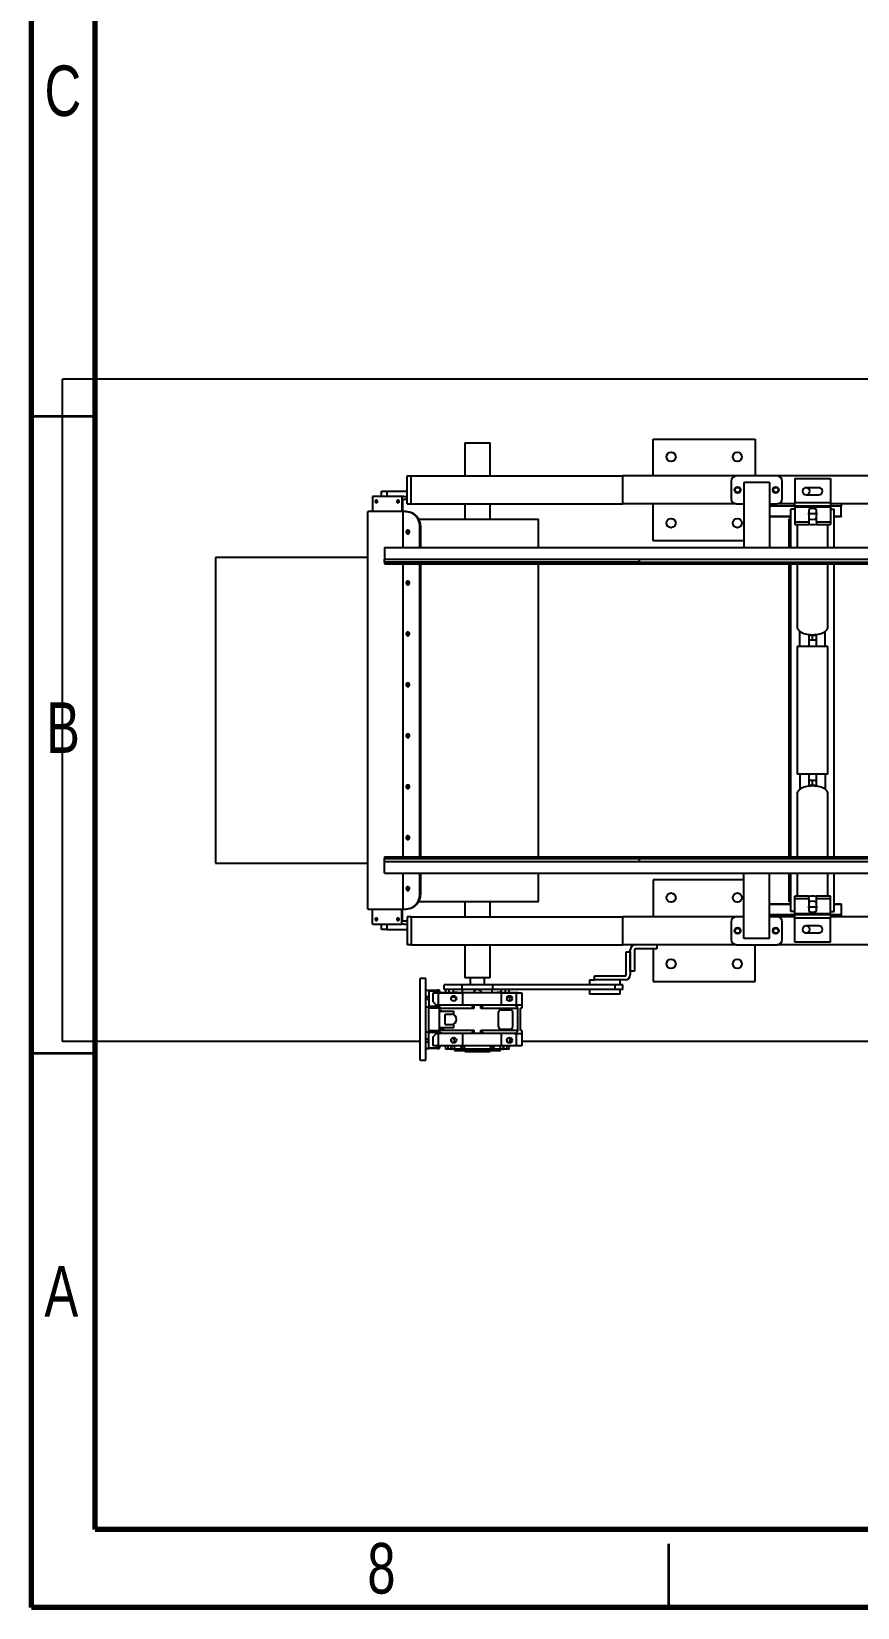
# Model space of a CAD drawing. Header units: millimetres. Extents: x 41 to 1868, y -696 to 319.
# Drawn here: x 506.2 to 571, y 28.6 to 152.3 of the extents above; entities that cross this region are included whole.
import ezdxf

# ---------------------------------------------------------------- set-up
doc = ezdxf.new("R2010")
doc.units = ezdxf.units.MM
doc.styles.add('SLDTEXTSTYLE0', font='TXT', dxfattribs={"width": 0.75})

msp = doc.modelspace()

# ---------------------------------------------------------------- linework, layer by layer
at = {"color": 7, "linetype": 'Continuous', "lineweight": 70}
for p, q in [((506.1835, 28.6157), (506.1835, 315.6157)), ((511.1835, 34.7492), (511.1835, 311.7492)), ((900.586, 34.7492), (511.1835, 34.7492)), ((906.1835, 28.6157), (506.1835, 28.6157))]:
    msp.add_line(p, q, dxfattribs=at)
at = {"color": 7, "linetype": 'Continuous', "lineweight": 25}
for p, q in [((508.6252, 73.049), (508.6252, 125.049)), ((756.6252, 125.049), (508.6252, 125.049)), ((540.1772, 120.049), (540.1772, 117.449)), ((540.1772, 120.049), (540.1905, 120.049)), ((540.1905, 120.049), (542.1772, 120.049)), ((542.1772, 117.449), (542.1772, 120.049)), ((554.9772, 117.449), (554.9772, 120.349)), ((554.9772, 120.349), (562.9772, 120.349)), ((562.9772, 120.349), (562.9772, 117.449)), ((535.6572, 115.249), (535.6572, 117.449)), ((535.6572, 117.449), (535.9772, 117.449)), ((535.9772, 115.249), (535.9772, 117.449)), ((535.9772, 117.449), (552.5772, 117.449)), ((552.5772, 115.249), (552.5772, 117.449)), ((561.4972, 117.449), (552.5772, 117.449)), ((561.0972, 117.049), (561.0972, 115.649)), ((564.6972, 117.449), (561.4972, 117.449)), ((564.0972, 116.949), (562.0972, 116.949)), ((562.0972, 116.949), (562.0972, 111.829)), ((564.0972, 116.949), (564.0972, 111.829)), ((593.0972, 117.449), (564.6972, 117.449)), ((565.0972, 115.649), (565.0972, 117.049)), ((566.0772, 117.249), (566.0772, 115.329)), ((566.0772, 117.249), (568.8772, 117.249)), ((567.9772, 116.529), (566.9772, 116.529)), ((568.8772, 117.249), (568.8772, 115.329)), ((532.9505, 115.849), (532.9505, 114.649)), ((535.2382, 115.849), (532.9505, 115.849)), ((533.6572, 115.849), (533.6572, 116.249)), ((533.6572, 116.249), (534.0572, 116.249)), ((534.0572, 116.249), (534.0572, 115.849)), ((534.0572, 116.249), (535.6572, 116.249)), ((535.2382, 115.849), (535.2382, 114.649)), ((535.3989, 115.849), (535.2382, 115.849)), ((535.6572, 115.609), (535.3108, 115.609)), ((535.3108, 115.609), (535.3108, 114.649)), ((535.3989, 115.849), (535.6572, 115.849)), ((535.6572, 115.249), (535.9772, 115.249)), ((535.9772, 115.249), (552.5772, 115.249)), ((540.1772, 115.249), (540.1772, 114.049)), ((542.1772, 114.049), (542.1772, 115.249)), ((561.4972, 115.249), (552.5772, 115.249)), ((554.9772, 112.349), (554.9772, 115.249)), ((561.4972, 115.249), (562.0972, 115.249)), ((564.0972, 115.249), (564.6972, 115.249)), ((566.0772, 115.249), (564.6972, 115.249)), ((568.8772, 115.329), (566.0772, 115.329)), ((566.0772, 115.089), (566.0772, 115.329)), ((568.8772, 115.089), (566.0772, 115.089)), ((566.0772, 115.0247), (566.0772, 115.089)), ((566.9772, 115.969), (567.9772, 115.969)), ((568.8772, 115.329), (568.8772, 115.089)), ((593.0972, 115.249), (568.8772, 115.249)), ((568.8772, 115.089), (568.8772, 115.0247)), ((569.7172, 115.249), (569.7172, 115.0702)), ((569.7172, 114.2913), (569.7172, 115.0702)), ((532.5729, 83.449), (532.5729, 114.649)), ((535.3321, 114.649), (532.5729, 114.649)), ((535.3321, 114.649), (535.3321, 111.829)), ((535.5228, 114.649), (535.3321, 114.649)), ((535.5228, 114.649), (535.5832, 114.649)), ((536.5738, 114.049), (545.9592, 114.049)), ((545.9592, 111.829), (545.9592, 114.049)), ((565.7801, 114.249), (564.0972, 114.249)), ((565.6172, 114.049), (565.6172, 111.829)), ((565.7801, 114.049), (565.6172, 114.049)), ((565.7801, 111.829), (565.7801, 114.849)), ((566.0772, 114.849), (565.7801, 114.849)), ((566.0772, 115.0247), (568.8772, 115.0247)), ((566.0772, 115.0247), (566.0772, 113.8569)), ((566.0772, 113.8569), (567.1772, 113.8569)), ((566.0772, 113.8569), (566.0772, 113.649)), ((567.1772, 114.8267), (567.1772, 114.5621)), ((567.1772, 114.4165), (567.1772, 114.5621)), ((567.1772, 114.4165), (567.1772, 113.8569)), ((567.1772, 113.8569), (567.1772, 113.649)), ((567.7772, 114.5621), (567.7772, 114.8267)), ((567.7772, 114.5621), (567.7772, 114.4165)), ((567.7772, 113.8569), (567.7772, 114.4165)), ((567.7772, 113.8569), (568.8772, 113.8569)), ((567.7772, 113.8569), (567.7772, 113.649)), ((568.8772, 115.0247), (568.8772, 113.8569)), ((568.8772, 114.849), (569.1742, 114.849)), ((568.8772, 113.8569), (568.8772, 113.649)), ((569.1742, 111.829), (569.1742, 114.849)), ((569.7172, 114.249), (569.1742, 114.249)), ((569.7172, 114.2913), (569.7172, 114.249)), ((535.7739, 112.929), (535.7827, 112.9294)), ((536.6666, 111.829), (536.6666, 113.449)), ((536.6666, 113.449), (536.7271, 113.449)), ((536.7271, 111.829), (536.7271, 113.449)), ((566.0772, 113.649), (567.1772, 113.649)), ((566.2772, 113.649), (566.2772, 111.829)), ((567.7772, 113.649), (568.8772, 113.649)), ((568.6772, 111.829), (568.6772, 113.649)), ((533.8972, 111.829), (533.8972, 110.909)), ((533.8972, 111.829), (754.2972, 111.829)), ((562.0972, 112.349), (554.9772, 112.349)), ((520.6252, 111.049), (520.6252, 87.049)), ((532.5729, 111.049), (520.6252, 111.049)), ((533.8972, 110.909), (754.2972, 110.909)), ((533.8972, 110.669), (533.8972, 110.909)), ((533.8972, 110.669), (533.8972, 110.549)), ((533.8972, 110.669), (754.2972, 110.669)), ((553.8972, 110.669), (533.8972, 110.669)), ((533.8972, 110.549), (754.2972, 110.549)), ((535.3321, 110.549), (535.3321, 87.549)), ((536.6666, 87.549), (536.6666, 110.549)), ((536.7271, 87.549), (536.7271, 110.549)), ((545.9592, 87.549), (545.9592, 110.549)), ((553.8972, 110.669), (553.8972, 110.909)), ((553.8972, 110.669), (734.2972, 110.669)), ((565.6172, 110.549), (565.6172, 87.549)), ((565.7801, 87.549), (565.7801, 110.549)), ((566.2772, 110.549), (566.2772, 105.5838)), ((568.6772, 105.5838), (568.6772, 110.549)), ((569.1742, 87.549), (569.1742, 110.549)), ((535.7739, 108.929), (535.7827, 108.9294)), ((566.4772, 105.2433), (566.4772, 105.2521)), ((566.4772, 104.049), (566.4772, 105.2433)), ((568.4772, 105.2433), (568.4772, 105.2521)), ((568.4772, 104.049), (568.4772, 105.2433)), ((535.7739, 104.929), (535.7827, 104.9294)), ((566.2772, 104.049), (566.2772, 94.049)), ((568.6772, 104.049), (566.2772, 104.049)), ((567.1772, 105.0012), (567.1772, 104.049)), ((567.7772, 104.569), (567.1772, 104.569)), ((567.4772, 104.569), (567.4772, 104.9334)), ((567.7772, 104.049), (567.7772, 105.0012)), ((568.6772, 94.049), (568.6772, 104.049)), ((535.7739, 100.929), (535.7827, 100.9294)), ((535.7739, 96.929), (535.7827, 96.9294)), ((568.6772, 94.049), (566.2772, 94.049)), ((566.4772, 94.049), (566.4772, 92.8548)), ((567.1772, 94.049), (567.1772, 93.0969)), ((567.7772, 93.0969), (567.7772, 94.049)), ((568.4772, 94.049), (568.4772, 92.8548)), ((535.7739, 92.929), (535.7827, 92.9294)), ((566.4772, 92.8548), (566.4772, 92.846)), ((567.7772, 93.529), (567.1772, 93.529)), ((567.4772, 93.1646), (567.4772, 93.529)), ((568.4772, 92.8548), (568.4772, 92.846)), ((566.2772, 92.5143), (566.2772, 87.549)), ((568.6772, 87.549), (568.6772, 92.5143)), ((535.7739, 88.929), (535.7827, 88.9294)), ((520.6252, 87.049), (532.5729, 87.049)), ((533.8972, 87.549), (533.8972, 87.429)), ((533.8972, 87.549), (754.2972, 87.549)), ((533.8972, 87.429), (754.2972, 87.429)), ((533.8972, 87.189), (533.8972, 87.429)), ((553.8972, 87.429), (533.8972, 87.429)), ((533.8972, 86.269), (533.8972, 87.189)), ((533.8972, 87.189), (754.2972, 87.189)), ((553.8972, 87.189), (553.8972, 87.429)), ((553.8972, 87.429), (734.2972, 87.429)), ((533.8972, 86.269), (754.2972, 86.269)), ((535.3321, 86.269), (535.3321, 83.449)), ((536.6666, 84.649), (536.6666, 86.269)), ((536.7271, 84.649), (536.7271, 86.269)), ((545.9592, 84.049), (545.9592, 86.269)), ((554.9772, 85.749), (554.9772, 82.849)), ((562.0972, 85.749), (554.9772, 85.749)), ((562.0972, 81.149), (562.0972, 86.269)), ((564.0972, 81.149), (564.0972, 86.269)), ((565.6172, 86.269), (565.6172, 84.049)), ((565.7801, 83.249), (565.7801, 86.269)), ((566.2772, 86.269), (566.2772, 84.449)), ((568.6772, 84.449), (568.6772, 86.269)), ((569.1742, 83.249), (569.1742, 86.269)), ((535.7739, 84.929), (535.7827, 84.9294)), ((536.6666, 84.649), (536.7271, 84.649)), ((567.1772, 84.449), (566.0772, 84.449)), ((566.0772, 84.2412), (566.0772, 84.449)), ((567.1772, 84.2412), (566.0772, 84.2412)), ((566.0772, 83.0733), (566.0772, 84.2412)), ((567.1772, 84.2412), (567.1772, 84.449)), ((567.1772, 84.2412), (567.1772, 83.6816)), ((568.8772, 84.449), (567.7772, 84.449)), ((567.7772, 84.2412), (567.7772, 84.449)), ((567.7772, 83.6816), (567.7772, 84.2412)), ((568.8772, 84.2412), (567.7772, 84.2412)), ((568.8772, 84.2412), (568.8772, 84.449)), ((568.8772, 83.0733), (568.8772, 84.2412)), ((532.5729, 83.449), (535.3321, 83.449)), ((532.9505, 82.249), (532.9505, 83.449)), ((535.2382, 82.249), (535.2382, 83.449)), ((535.3108, 82.489), (535.3108, 83.449)), ((535.3321, 83.449), (535.5228, 83.449)), ((535.5228, 83.449), (535.5832, 83.449)), ((536.5738, 84.049), (545.9592, 84.049)), ((540.1772, 84.049), (540.1772, 82.849)), ((542.1772, 82.849), (542.1772, 84.049)), ((564.0972, 83.849), (565.7801, 83.849)), ((565.7801, 84.049), (565.6172, 84.049)), ((566.0772, 83.249), (565.7801, 83.249)), ((568.8772, 83.0733), (566.0772, 83.0733)), ((566.0772, 83.009), (566.0772, 83.0733)), ((566.0772, 83.009), (568.8772, 83.009)), ((566.0772, 82.769), (566.0772, 83.009)), ((567.1772, 83.536), (567.1772, 83.6816)), ((567.1772, 83.536), (567.1772, 83.2714)), ((567.7772, 83.6816), (567.7772, 83.536)), ((567.7772, 83.2714), (567.7772, 83.536)), ((568.8772, 83.249), (569.1742, 83.249)), ((568.8772, 83.0733), (568.8772, 83.009)), ((568.8772, 83.009), (568.8772, 82.769)), ((569.1742, 83.849), (569.7172, 83.849)), ((569.7172, 83.849), (569.7172, 83.8068)), ((569.7172, 83.8068), (569.7172, 83.0279)), ((569.7172, 83.0279), (569.7172, 82.849)), ((532.9505, 82.249), (535.2382, 82.249)), ((533.6572, 81.849), (533.6572, 82.249)), ((534.0572, 81.849), (533.6572, 81.849)), ((534.0572, 82.249), (534.0572, 81.849)), ((534.0572, 81.849), (535.6572, 81.849)), ((535.3989, 82.249), (535.2382, 82.249)), ((535.6572, 82.489), (535.3108, 82.489)), ((535.3989, 82.249), (535.6572, 82.249)), ((535.9772, 82.849), (535.6572, 82.849)), ((535.6572, 82.849), (535.6572, 80.649)), ((535.9772, 82.849), (535.9772, 80.649)), ((535.9772, 82.849), (552.5772, 82.849)), ((552.5772, 80.649), (552.5772, 82.849)), ((561.4972, 82.849), (552.5772, 82.849)), ((561.0972, 82.449), (561.0972, 81.049)), ((562.0972, 82.849), (561.4972, 82.849)), ((564.6972, 82.849), (564.0972, 82.849)), ((566.0772, 82.849), (564.6972, 82.849)), ((565.0972, 81.049), (565.0972, 82.449)), ((566.0772, 82.769), (568.8772, 82.769)), ((566.0772, 80.849), (566.0772, 82.769)), ((567.9772, 82.129), (566.9772, 82.129)), ((593.0972, 82.849), (568.8772, 82.849)), ((568.8772, 80.849), (568.8772, 82.769)), ((535.9772, 80.649), (535.6572, 80.649)), ((535.9772, 80.649), (552.5772, 80.649)), ((540.1772, 80.649), (540.1772, 78.049)), ((542.1772, 78.049), (542.1772, 80.649)), ((561.4972, 80.649), (552.5772, 80.649)), ((555.2572, 80.649), (555.2572, 80.329)), ((561.4972, 80.649), (564.6972, 80.649)), ((564.0972, 81.149), (562.0972, 81.149)), ((562.9772, 77.749), (562.9772, 80.649)), ((593.0972, 80.649), (564.6972, 80.649)), ((568.8772, 80.849), (566.0772, 80.849)), ((566.9772, 81.569), (567.9772, 81.569)), ((552.8572, 78.289), (552.8572, 80.089)), ((552.8572, 80.089), (553.1772, 80.089)), ((553.1772, 78.569), (553.1772, 80.249)), ((553.1772, 80.089), (553.1772, 78.289)), ((553.4972, 80.249), (553.4972, 78.569)), ((555.2572, 80.329), (553.5772, 80.329)), ((554.9772, 80.329), (554.9772, 77.749)), ((537.1372, 77.989), (536.6972, 77.989)), ((536.6972, 71.589), (536.6972, 77.989)), ((537.1372, 71.589), (537.1372, 77.989)), ((542.1772, 78.049), (540.1772, 78.049)), ((540.6172, 78.049), (540.6172, 77.489)), ((541.7372, 77.489), (541.7372, 78.049)), ((550.3772, 78.209), (552.7772, 78.209)), ((550.3772, 77.889), (550.3772, 78.209)), ((553.4972, 78.569), (553.1772, 78.569)), ((537.1372, 77.089), (537.3572, 77.089)), ((537.3572, 77.0251), (537.3572, 77.089)), ((537.3572, 77.089), (538.0572, 77.089)), ((537.3572, 77.0127), (537.3572, 77.0251)), ((538.0572, 77.0127), (537.3572, 77.0127)), ((537.3572, 77.0127), (537.3572, 75.8327)), ((537.6972, 76.1712), (537.6972, 76.869)), ((537.6972, 76.869), (538.0972, 76.869)), ((538.1572, 77.089), (538.0572, 77.089)), ((538.0572, 77.0127), (538.0572, 76.869)), ((538.0972, 76.869), (538.0972, 75.909)), ((538.0972, 76.869), (540.0172, 76.869)), ((538.1972, 77.049), (538.1972, 76.869)), ((538.1972, 76.889), (538.2171, 76.889)), ((538.2171, 76.889), (539.2236, 76.889)), ((538.5772, 77.129), (538.5772, 77.489)), ((539.9772, 77.489), (538.5772, 77.489)), ((539.9772, 77.129), (538.5772, 77.129)), ((538.6772, 77.129), (538.673, 76.889)), ((539.2236, 76.889), (539.2234, 76.869)), ((539.6172, 76.889), (539.2236, 76.889)), ((539.6168, 76.869), (539.6172, 76.889)), ((539.6172, 76.889), (539.8571, 76.889)), ((539.8571, 76.889), (540.4273, 76.889)), ((539.9772, 77.129), (539.9772, 77.489)), ((542.3772, 77.489), (539.9772, 77.489)), ((542.3772, 77.129), (539.9772, 77.129)), ((540.013, 76.889), (540.0172, 77.129)), ((540.0172, 76.869), (540.0172, 75.909)), ((543.0572, 76.869), (540.0172, 76.869)), ((540.4511, 76.869), (540.4273, 76.889)), ((540.4273, 76.889), (540.8673, 76.889)), ((541.2483, 77.121), (541.1061, 77.121)), ((541.487, 76.889), (541.927, 76.889)), ((541.9032, 76.869), (541.927, 76.889)), ((541.927, 76.889), (542.4972, 76.889)), ((542.3414, 76.889), (542.3372, 77.129)), ((542.3772, 77.129), (542.3772, 77.489)), ((551.9772, 77.489), (542.3772, 77.489)), ((551.9772, 77.129), (542.3772, 77.129)), ((542.4972, 76.889), (542.7372, 76.889)), ((542.7372, 76.889), (542.7375, 76.869)), ((543.1307, 76.889), (542.7372, 76.889)), ((543.0572, 75.909), (543.0572, 76.869)), ((543.0572, 76.869), (544.2572, 76.869)), ((543.1307, 76.889), (543.1309, 76.869)), ((543.1307, 76.889), (544.1372, 76.889)), ((543.6814, 76.889), (543.6772, 77.129)), ((544.1372, 76.889), (544.3772, 76.889)), ((544.2572, 75.909), (544.2572, 76.869)), ((544.2572, 76.869), (544.6572, 76.869)), ((544.3772, 76.889), (544.3775, 76.869)), ((544.6572, 76.869), (544.6572, 75.909)), ((549.9772, 77.889), (549.9772, 77.489)), ((549.9772, 77.889), (550.3772, 77.889)), ((549.9772, 77.129), (549.9772, 76.769)), ((552.3772, 76.769), (549.9772, 76.769)), ((552.7772, 77.889), (550.3772, 77.889)), ((551.9772, 77.129), (551.9772, 77.489)), ((552.5772, 77.489), (551.9772, 77.489)), ((552.5772, 77.129), (551.9772, 77.129)), ((552.3772, 77.489), (552.3772, 77.889)), ((552.3772, 76.769), (552.3772, 77.129)), ((552.5772, 77.129), (552.5772, 77.489)), ((554.9772, 77.749), (562.9772, 77.749)), ((537.1372, 76.5934), (537.3572, 76.5934)), ((537.1372, 76.5574), (537.3572, 76.5574)), ((537.3572, 76.3378), (537.1372, 76.3378)), ((537.1372, 75.763), (537.3572, 75.763)), ((537.3572, 75.8327), (538.1972, 75.8327)), ((537.3572, 75.8228), (537.3572, 75.8327)), ((537.3572, 75.763), (537.3572, 75.8228)), ((537.3572, 73.815), (537.3572, 75.763)), ((538.1972, 75.669), (537.3572, 75.669)), ((537.3572, 73.909), (537.3572, 75.669)), ((537.6972, 76.1712), (537.9415, 75.909)), ((538.0972, 75.909), (537.9415, 75.909)), ((540.0172, 75.909), (538.0972, 75.909)), ((538.1972, 75.909), (538.1972, 75.8327)), ((538.1972, 75.8327), (538.1972, 75.669)), ((538.1972, 73.909), (538.1972, 75.669)), ((540.8972, 75.629), (538.1972, 75.629)), ((539.1606, 76.569), (539.4752, 76.569)), ((543.0572, 75.909), (540.0172, 75.909)), ((540.7772, 75.8588), (540.7772, 75.8906)), ((544.3372, 75.629), (541.4572, 75.629)), ((541.5772, 75.8906), (541.5772, 75.8588)), ((543.0172, 75.549), (543.7772, 75.549)), ((544.2572, 75.909), (543.0572, 75.909)), ((543.5406, 76.569), (543.7462, 76.569)), ((543.7462, 76.569), (543.8537, 76.569)), ((543.8097, 76.6023), (543.81, 76.569)), ((544.6572, 75.909), (544.2572, 75.909)), ((544.3372, 73.949), (544.3372, 75.629)), ((544.5572, 73.909), (544.5572, 75.669)), ((544.6572, 75.669), (544.5572, 75.669)), ((544.6572, 75.909), (544.6572, 75.669)), ((538.1972, 75.429), (539.3314, 75.429)), ((538.2372, 75.4572), (538.2372, 75.429)), ((538.3372, 75.4572), (538.2372, 75.4572)), ((538.3372, 75.429), (538.3372, 75.4572)), ((538.6509, 74.389), (538.6509, 75.189)), ((538.6509, 75.189), (539.1372, 75.189)), ((538.6509, 74.389), (539.1372, 74.389)), ((539.3314, 75.1387), (539.3314, 75.429)), ((539.3314, 74.149), (539.3314, 74.4394)), ((542.8372, 74.209), (542.8372, 75.369)), ((543.9572, 74.209), (543.9572, 75.369)), ((536.6972, 73.049), (508.6252, 73.049)), ((537.1372, 73.815), (537.3572, 73.815)), ((537.1372, 73.2475), (537.3572, 73.2475)), ((537.1372, 73.0417), (537.3572, 73.0417)), ((537.3572, 73.909), (538.1972, 73.909)), ((537.3572, 73.7553), (537.3572, 73.815)), ((537.3572, 73.7454), (537.3572, 73.7553)), ((538.1972, 73.7454), (537.3572, 73.7454)), ((537.3572, 72.5654), (537.3572, 73.7454)), ((537.6972, 73.4069), (537.9415, 73.669)), ((537.6972, 72.709), (537.6972, 73.4069)), ((537.9415, 73.669), (538.0972, 73.669)), ((538.0972, 73.669), (538.0972, 72.709)), ((540.0172, 73.669), (538.0972, 73.669)), ((538.1972, 74.149), (539.3314, 74.149)), ((538.4772, 73.989), (538.1972, 73.989)), ((538.1972, 73.949), (540.8972, 73.949)), ((538.1972, 73.909), (538.1972, 73.7454)), ((538.1972, 73.669), (538.1972, 73.7454)), ((538.1972, 73.729), (538.3772, 73.729)), ((538.3772, 73.6875), (538.1972, 73.6875)), ((538.3772, 73.729), (538.3772, 73.6875)), ((538.4772, 74.149), (538.4772, 73.989)), ((540.0172, 73.669), (540.0172, 72.709)), ((543.0572, 73.669), (540.0172, 73.669)), ((540.7772, 73.6875), (540.7772, 73.7193)), ((541.4572, 73.949), (544.3372, 73.949)), ((541.5772, 73.7193), (541.5772, 73.6875)), ((543.0172, 74.029), (543.7772, 74.029)), ((543.0572, 72.709), (543.0572, 73.669)), ((544.2572, 73.669), (543.0572, 73.669)), ((543.7201, 72.9403), (543.756, 73.3506)), ((543.8818, 73.049), (543.7297, 73.049)), ((544.2572, 72.709), (544.2572, 73.669)), ((544.2572, 73.669), (544.6572, 73.669)), ((544.6572, 73.909), (544.5572, 73.909)), ((544.6572, 73.909), (544.6572, 73.669)), ((544.6572, 73.669), (544.6572, 72.709)), ((756.6252, 73.049), (544.6572, 73.049)), ((537.3572, 72.9914), (537.1372, 72.9914)), ((537.1372, 72.489), (537.3572, 72.489)), ((537.3572, 72.5654), (538.0572, 72.5654)), ((537.3572, 72.553), (537.3572, 72.5654)), ((537.3572, 72.489), (537.3572, 72.553)), ((538.0572, 72.489), (537.3572, 72.489)), ((538.0972, 72.709), (537.6972, 72.709)), ((538.0572, 72.5654), (538.0572, 72.709)), ((538.0572, 72.489), (538.1572, 72.489)), ((540.0172, 72.709), (538.0972, 72.709)), ((538.1972, 72.709), (538.1972, 72.529)), ((538.6544, 72.709), (538.6772, 72.449)), ((538.8939, 72.449), (538.6772, 72.449)), ((539.1123, 72.449), (539.1792, 72.449)), ((539.9152, 72.449), (539.3751, 72.449)), ((539.3772, 72.433), (539.3772, 72.349)), ((539.3772, 72.349), (539.3972, 72.329)), ((539.3772, 72.349), (541.1772, 72.349)), ((541.1772, 72.329), (539.3972, 72.329)), ((540.0172, 72.449), (539.9944, 72.709)), ((543.0572, 72.709), (540.0172, 72.709)), ((542.1955, 72.449), (540.1589, 72.449)), ((540.1879, 72.329), (540.2093, 72.249)), ((542.145, 72.249), (540.2093, 72.249)), ((541.1772, 72.349), (542.9772, 72.349)), ((542.9572, 72.329), (541.1772, 72.329)), ((542.145, 72.249), (542.1664, 72.329)), ((542.3599, 72.709), (542.3372, 72.449)), ((542.9792, 72.449), (542.4391, 72.449)), ((542.9572, 72.329), (542.9772, 72.349)), ((542.9772, 72.349), (542.9772, 72.433)), ((544.2572, 72.709), (543.0572, 72.709)), ((543.1751, 72.449), (543.242, 72.449)), ((543.6772, 72.449), (543.4604, 72.449)), ((543.6772, 72.449), (543.6999, 72.709)), ((544.6572, 72.709), (544.2572, 72.709)), ((536.6972, 71.589), (537.1372, 71.589))]:
    msp.add_line(p, q, dxfattribs=at)
at = {"color": 7, "linetype": 'Continuous', "lineweight": 35}
for p, q in [((511.1835, 122.1157), (506.1835, 122.1157)), ((511.1835, 72.1157), (506.1835, 72.1157)), ((556.1835, 33.6157), (556.1835, 28.6157))]:
    msp.add_line(p, q, dxfattribs=at)
at = {"color": 8, "linetype": 'Continuous', "lineweight": 25}
for p, q in [((566.0772, 115.0702), (564.0972, 115.0702)), ((569.7172, 115.0702), (568.8772, 115.0702)), ((564.0972, 114.2913), (565.7801, 114.2913)), ((569.1742, 114.2913), (569.7172, 114.2913)), ((566.4772, 105.2433), (566.4891, 105.2433)), ((568.4652, 105.2433), (568.4772, 105.2433)), ((566.4891, 92.8548), (566.4772, 92.8548)), ((568.4772, 92.8548), (568.4652, 92.8548)), ((565.7801, 83.8068), (564.0972, 83.8068)), ((564.0972, 83.0279), (566.0772, 83.0279)), ((568.8772, 83.0279), (569.7172, 83.0279)), ((569.7172, 83.8068), (569.1742, 83.8068)), ((538.1572, 76.869), (538.1572, 77.089)), ((538.2171, 76.889), (538.2168, 76.869)), ((539.8571, 76.889), (539.8568, 76.869)), ((542.4975, 76.869), (542.4972, 76.889)), ((544.1375, 76.869), (544.1372, 76.889)), ((539.4752, 76.2907), (539.4752, 76.5674)), ((540.8972, 75.909), (540.8972, 75.629)), ((541.4572, 75.629), (541.4572, 75.909)), ((543.7201, 76.2203), (543.7201, 76.569)), ((539.1533, 73.0234), (539.1427, 73.2591)), ((539.3318, 73.3583), (539.3514, 72.9438)), ((540.8972, 73.949), (540.8972, 73.669)), ((541.4572, 73.669), (541.4572, 73.949)), ((543.5016, 73.2162), (543.4957, 73.1062)), ((538.1572, 72.489), (538.1572, 72.709)), ((538.8939, 72.449), (538.8799, 72.709)), ((539.0976, 72.709), (539.1123, 72.449)), ((539.1792, 72.449), (539.1675, 72.709)), ((539.3626, 72.709), (539.3751, 72.449)), ((541.1772, 72.433), (539.3772, 72.433)), ((539.9152, 72.449), (539.8934, 72.709)), ((540.1347, 72.709), (540.1589, 72.449)), ((542.9772, 72.433), (541.1772, 72.433)), ((542.1955, 72.449), (542.2196, 72.709)), ((542.4609, 72.709), (542.4391, 72.449)), ((542.9792, 72.449), (542.9917, 72.709)), ((543.1869, 72.709), (543.1751, 72.449)), ((543.242, 72.449), (543.2567, 72.709)), ((543.4744, 72.709), (543.4604, 72.449))]:
    msp.add_line(p, q, dxfattribs=at)
at = {"color": 7, "linetype": 'Continuous', "lineweight": 25, "flags": 128}
for points in [[(533.2365, 115.349), (533.273, 115.3567), (533.3039, 115.3783), (533.3246, 115.4108), (533.3318, 115.449), (533.3246, 115.4873), (533.3039, 115.5198), (533.273, 115.5414), (533.2365, 115.549), (533.2, 115.5414), (533.1691, 115.5198), (533.1484, 115.4873), (533.1412, 115.449), (533.1484, 115.4108), (533.1691, 115.3783), (533.2, 115.3567), (533.2365, 115.349)], [(534.9523, 115.349), (534.9887, 115.3567), (535.0197, 115.3783), (535.0403, 115.4108), (535.0476, 115.449), (535.0403, 115.4873), (535.0197, 115.5198), (534.9887, 115.5414), (534.9523, 115.549), (534.9158, 115.5414), (534.8849, 115.5198), (534.8642, 115.4873), (534.8569, 115.449), (534.8642, 115.4108), (534.8849, 115.3783), (534.9158, 115.3567), (534.9523, 115.349)], [(536.6666, 113.449), (536.6594, 113.5834), (536.6379, 113.7161), (536.6024, 113.8454), (536.5533, 113.9697), (536.4913, 114.0875), (536.4171, 114.1972), (536.3316, 114.2976), (536.2359, 114.3872), (536.1313, 114.4651), (536.0191, 114.5302), (535.9006, 114.5817), (535.7773, 114.619), (535.6508, 114.6415), (535.5228, 114.649)], [(536.7271, 113.449), (536.7199, 113.5834), (536.6984, 113.7161), (536.6629, 113.8454), (536.6138, 113.9697), (536.5518, 114.0875), (536.4775, 114.1972), (536.3921, 114.2976), (536.2964, 114.3872), (536.1918, 114.4651), (536.0795, 114.5302), (535.961, 114.5817), (535.8378, 114.619), (535.7113, 114.6415), (535.5832, 114.649)], [(535.7134, 112.909), (535.7567, 112.9166), (535.7954, 112.9386), (535.8251, 112.9725), (535.8428, 113.0147), (535.8464, 113.0606), (535.8356, 113.1053), (535.8116, 113.1439), (535.7769, 113.1722), (535.7354, 113.1871), (535.6914, 113.1871), (535.6499, 113.1722), (535.6152, 113.1439), (535.5912, 113.1053), (535.5804, 113.0606), (535.584, 113.0147), (535.6017, 112.9725), (535.6314, 112.9386), (535.6701, 112.9166), (535.7134, 112.909)], [(535.7134, 108.909), (535.7567, 108.9166), (535.7954, 108.9386), (535.8251, 108.9725), (535.8428, 109.0147), (535.8464, 109.0606), (535.8356, 109.1053), (535.8116, 109.1439), (535.7769, 109.1722), (535.7354, 109.1871), (535.6914, 109.1871), (535.6499, 109.1722), (535.6152, 109.1439), (535.5912, 109.1053), (535.5804, 109.0606), (535.584, 109.0147), (535.6017, 108.9725), (535.6314, 108.9386), (535.6701, 108.9166), (535.7134, 108.909)], [(535.7134, 104.909), (535.7567, 104.9166), (535.7954, 104.9386), (535.8251, 104.9725), (535.8428, 105.0147), (535.8464, 105.0606), (535.8356, 105.1053), (535.8116, 105.1439), (535.7769, 105.1722), (535.7354, 105.1871), (535.6914, 105.1871), (535.6499, 105.1722), (535.6152, 105.1439), (535.5912, 105.1053), (535.5804, 105.0606), (535.584, 105.0147), (535.6017, 104.9725), (535.6314, 104.9386), (535.6701, 104.9166), (535.7134, 104.909)], [(566.2772, 105.5838), (566.2842, 105.5189), (566.3052, 105.4548), (566.34, 105.3922), (566.3881, 105.3318), (566.4489, 105.2744), (566.5219, 105.2207), (566.606, 105.1712), (566.7003, 105.1265), (566.8037, 105.0872), (566.9151, 105.0537), (567.033, 105.0264), (567.1561, 105.0057), (567.283, 104.9917), (567.4122, 104.9847), (567.5421, 104.9847), (567.6713, 104.9917), (567.7982, 105.0057), (567.9213, 105.0264), (568.0393, 105.0537), (568.1506, 105.0872), (568.254, 105.1265), (568.3484, 105.1712), (568.4325, 105.2207), (568.5054, 105.2744), (568.5663, 105.3318), (568.6143, 105.3922), (568.6491, 105.4548), (568.6701, 105.5189), (568.6772, 105.5838)], [(535.7134, 100.909), (535.7567, 100.9166), (535.7954, 100.9386), (535.8251, 100.9725), (535.8428, 101.0147), (535.8464, 101.0606), (535.8356, 101.1053), (535.8116, 101.1439), (535.7769, 101.1722), (535.7354, 101.1871), (535.6914, 101.1871), (535.6499, 101.1722), (535.6152, 101.1439), (535.5912, 101.1053), (535.5804, 101.0606), (535.584, 101.0147), (535.6017, 100.9725), (535.6314, 100.9386), (535.6701, 100.9166), (535.7134, 100.909)], [(535.7134, 96.909), (535.7567, 96.9166), (535.7954, 96.9386), (535.8251, 96.9725), (535.8428, 97.0147), (535.8464, 97.0606), (535.8356, 97.1053), (535.8116, 97.1439), (535.7769, 97.1722), (535.7354, 97.1871), (535.6914, 97.1871), (535.6499, 97.1722), (535.6152, 97.1439), (535.5912, 97.1053), (535.5804, 97.0606), (535.584, 97.0147), (535.6017, 96.9725), (535.6314, 96.9386), (535.6701, 96.9166), (535.7134, 96.909)], [(535.7134, 92.909), (535.7567, 92.9166), (535.7954, 92.9386), (535.8251, 92.9725), (535.8428, 93.0147), (535.8464, 93.0606), (535.8356, 93.1053), (535.8116, 93.1439), (535.7769, 93.1722), (535.7354, 93.1871), (535.6914, 93.1871), (535.6499, 93.1722), (535.6152, 93.1439), (535.5912, 93.1053), (535.5804, 93.0606), (535.584, 93.0147), (535.6017, 92.9725), (535.6314, 92.9386), (535.6701, 92.9166), (535.7134, 92.909)], [(568.6772, 92.5143), (568.6701, 92.5792), (568.6491, 92.6433), (568.6143, 92.7059), (568.5663, 92.7662), (568.5054, 92.8236), (568.4325, 92.8774), (568.3484, 92.9269), (568.254, 92.9716), (568.1506, 93.0109), (568.0393, 93.0444), (567.9213, 93.0717), (567.7982, 93.0924), (567.6713, 93.1064), (567.5421, 93.1134), (567.4122, 93.1134), (567.283, 93.1064), (567.1561, 93.0924), (567.033, 93.0717), (566.9151, 93.0444), (566.8037, 93.0109), (566.7003, 92.9716), (566.606, 92.9269), (566.5219, 92.8774), (566.4489, 92.8236), (566.3881, 92.7662), (566.34, 92.7059), (566.3052, 92.6433), (566.2842, 92.5792), (566.2772, 92.5143)], [(535.7134, 88.909), (535.7567, 88.9166), (535.7954, 88.9386), (535.8251, 88.9725), (535.8428, 89.0147), (535.8464, 89.0606), (535.8356, 89.1053), (535.8116, 89.1439), (535.7769, 89.1722), (535.7354, 89.1871), (535.6914, 89.1871), (535.6499, 89.1722), (535.6152, 89.1439), (535.5912, 89.1053), (535.5804, 89.0606), (535.584, 89.0147), (535.6017, 88.9725), (535.6314, 88.9386), (535.6701, 88.9166), (535.7134, 88.909)], [(535.5228, 83.449), (535.6508, 83.4566), (535.7773, 83.4791), (535.9006, 83.5164), (536.0191, 83.5679), (536.1313, 83.633), (536.2359, 83.7108), (536.3316, 83.8005), (536.4171, 83.9009), (536.4913, 84.0106), (536.5533, 84.1284), (536.6024, 84.2527), (536.6379, 84.382), (536.6594, 84.5147), (536.6666, 84.649)], [(535.7134, 84.909), (535.7567, 84.9166), (535.7954, 84.9386), (535.8251, 84.9725), (535.8428, 85.0147), (535.8464, 85.0606), (535.8356, 85.1053), (535.8116, 85.1439), (535.7769, 85.1722), (535.7354, 85.1871), (535.6914, 85.1871), (535.6499, 85.1722), (535.6152, 85.1439), (535.5912, 85.1053), (535.5804, 85.0606), (535.584, 85.0147), (535.6017, 84.9725), (535.6314, 84.9386), (535.6701, 84.9166), (535.7134, 84.909)], [(535.5832, 83.449), (535.7113, 83.4566), (535.8378, 83.4791), (535.961, 83.5164), (536.0795, 83.5679), (536.1918, 83.633), (536.2964, 83.7108), (536.3921, 83.8005), (536.4775, 83.9009), (536.5518, 84.0106), (536.6138, 84.1284), (536.6629, 84.2527), (536.6984, 84.382), (536.7199, 84.5147), (536.7271, 84.649)], [(533.2365, 82.749), (533.2, 82.7414), (533.1691, 82.7198), (533.1484, 82.6873), (533.1412, 82.649), (533.1484, 82.6108), (533.1691, 82.5783), (533.2, 82.5567), (533.2365, 82.549), (533.273, 82.5567), (533.3039, 82.5783), (533.3246, 82.6108), (533.3318, 82.649), (533.3246, 82.6873), (533.3039, 82.7198), (533.273, 82.7414), (533.2365, 82.749)], [(534.9523, 82.749), (534.9158, 82.7414), (534.8849, 82.7198), (534.8642, 82.6873), (534.8569, 82.649), (534.8642, 82.6108), (534.8849, 82.5783), (534.9158, 82.5567), (534.9523, 82.549), (534.9887, 82.5567), (535.0197, 82.5783), (535.0403, 82.6108), (535.0476, 82.649), (535.0403, 82.6873), (535.0197, 82.7198), (534.9887, 82.7414), (534.9523, 82.749)], [(538.96, 76.889), (538.9615, 77.0234), (538.9626, 77.129)], [(539.3055, 76.889), (539.3068, 77.0234), (539.3078, 77.129)], [(543.0488, 76.889), (543.0475, 77.0234), (543.0465, 77.129)], [(543.3943, 76.889), (543.3929, 77.0234), (543.3918, 77.129)]]:
    msp.add_lwpolyline(points, dxfattribs=at)
at = {"color": 7, "linetype": 'Continuous', "lineweight": 25}
for centre, radius in [((556.3772, 118.949), 0.36), ((561.5772, 118.949), 0.36), ((561.5972, 116.349), 0.24), ((561.5972, 116.349), 0.2), ((564.5972, 116.349), 0.24), ((564.5972, 116.349), 0.2), ((556.3772, 113.749), 0.36), ((561.5772, 113.749), 0.36), ((556.3772, 84.349), 0.36), ((561.5772, 84.349), 0.36), ((561.5972, 81.749), 0.24), ((561.5972, 81.749), 0.2), ((564.5972, 81.749), 0.24), ((564.5972, 81.749), 0.2), ((556.3772, 79.149), 0.36), ((561.5772, 79.149), 0.36), ((539.3172, 76.429), 0.21), ((543.6972, 76.429), 0.21), ((539.3172, 73.149), 0.21), ((543.6972, 73.149), 0.21)]:
    msp.add_circle(centre, radius, dxfattribs=at)
for centre, radius, start, end in [((561.4972, 117.049), 0.4, 90, 180), ((564.6972, 117.049), 0.4, 0, 90), ((566.9772, 116.249), 0.28, 90, 270), ((566.9772, 116.249), 0.28, 270, 90), ((567.9772, 116.249), 0.28, 270, 90), ((533.3147, 115.449), 0.1015, 114.40663, 245.59337), ((535.0305, 115.449), 0.1015, 114.40663, 245.59337), ((561.4972, 115.649), 0.4, 180, 270), ((564.6972, 115.649), 0.4, 270, 0), ((567.4772, 114.2182), 0.6784, 63.755425, 116.244575), ((567.4772, 115.1706), 0.6784, 243.755425, 296.244575), ((567.4772, 114.7104), 0.6696, 243.383895, 296.616105), ((535.7806, 113.049), 0.1413, 105.158248, 254.841752), ((535.7774, 113.0489), 0.1199, 87.459323, 268.316111), ((535.8157, 113.049), 0.121, 104.116931, 255.883069), ((567.4772, 116.0071), 2.3631, 262.706649, 277.293351), ((535.7806, 109.049), 0.1413, 105.158248, 254.841752), ((535.7774, 109.0489), 0.1199, 87.459325, 268.316111), ((535.8157, 109.049), 0.121, 104.116932, 255.883068), ((535.7806, 105.049), 0.1413, 105.158248, 254.841752), ((535.7774, 105.0489), 0.1199, 87.459325, 268.316111), ((535.8157, 105.049), 0.121, 104.116933, 255.883067), ((567.4772, 105.6096), 0.6784, 243.755425, 296.244575), ((535.7806, 101.049), 0.1413, 105.158248, 254.841752), ((535.7774, 101.0489), 0.1199, 87.459324, 268.316111), ((535.8157, 101.049), 0.121, 104.116933, 255.883067), ((535.7806, 97.049), 0.1413, 105.158248, 254.841752), ((535.7774, 97.0489), 0.1199, 87.459325, 268.316111), ((535.8157, 97.049), 0.121, 104.116933, 255.883067), ((535.7806, 93.049), 0.1413, 105.158248, 254.841752), ((535.7774, 93.0489), 0.1199, 87.483932, 268.291504), ((535.8157, 93.049), 0.121, 104.116933, 255.883067), ((567.4772, 92.4884), 0.6784, 63.755425, 116.244575), ((535.7806, 89.049), 0.1413, 105.158248, 254.841752), ((535.7774, 89.0489), 0.1199, 87.483933, 268.291504), ((535.8157, 89.049), 0.121, 104.116933, 255.883067), ((535.7806, 85.049), 0.1413, 105.158248, 254.841752), ((535.7774, 85.0489), 0.1199, 87.483929, 268.291504), ((535.8157, 85.049), 0.121, 104.11693, 255.88307), ((567.4772, 82.091), 2.3631, 82.706649, 97.293351), ((567.4772, 83.3877), 0.6696, 63.383895, 116.616105), ((567.4772, 82.9275), 0.6784, 63.755425, 116.244575), ((567.4772, 83.8799), 0.6784, 243.755425, 296.244575), ((533.3147, 82.649), 0.1015, 114.406621, 245.59338), ((535.0305, 82.649), 0.1015, 114.406621, 245.59338), ((561.4972, 82.449), 0.4, 90, 180), ((564.6972, 82.449), 0.4, 0, 90), ((566.9772, 81.849), 0.28, 90, 270), ((566.9772, 81.849), 0.28, 270, 90), ((567.9772, 81.849), 0.28, 270, 90), ((553.5772, 80.249), 0.4, 90, 180), ((561.4972, 81.049), 0.4, 180, 270), ((564.6972, 81.049), 0.4, 270, 0), ((553.5772, 80.249), 0.08, 90, 180), ((552.7772, 78.289), 0.08, 270, 0), ((552.7772, 78.289), 0.4, 270, 0), ((538.1572, 77.049), 0.04, 0, 90), ((541.1772, 76.809), 0.32, 102.838568, 169.193077), ((541.1772, 76.809), 0.32, 10.806923, 77.161432), ((543.0172, 75.369), 0.18, 90, 180), ((543.7772, 75.369), 0.18, 0, 90), ((544.0572, 75.629), 0.28, 0, 90), ((539.1372, 74.789), 0.4, 270, 90), ((543.0172, 74.209), 0.18, 180, 270), ((543.7772, 74.209), 0.18, 270, 0), ((544.0572, 73.949), 0.28, 270, 0), ((538.1572, 72.529), 0.04, 270, 0), ((539.3612, 72.433), 0.016, 0, 90), ((542.9932, 72.433), 0.016, 90, 180)]:
    msp.add_arc(centre, radius, start, end, dxfattribs=at)
for points, knots in [([(538.2372, 75.4572), (538.236, 75.4573), (538.2337, 75.4574), (538.229, 75.4592), (538.2217, 75.4648), (538.2119, 75.4803), (538.2001, 75.5141), (538.1983, 75.5445), (538.1972, 75.5647)], [0, 0, 0, 0, 0.02806287, 0.05719385, 0.12275135, 0.2529944, 0.5028742, 1, 1, 1, 1]), ([(540.7772, 75.8906), (540.7778, 75.8939), (540.7791, 75.9005), (540.7901, 75.906), (540.807, 75.9088), (540.8229, 75.9089), (540.8308, 75.909)], [0, 0, 0, 0, 0.25304291, 0.50033995, 0.75003663, 1, 1, 1, 1]), ([(540.8972, 75.629), (540.8812, 75.6537), (540.8541, 75.6955), (540.8164, 75.7562), (540.7922, 75.8014), (540.7792, 75.8366), (540.7778, 75.8516), (540.7772, 75.8588)], [0, 0, 0, 0, 0.29478284, 0.4993724, 0.75026016, 0.87994697, 1, 1, 1, 1]), ([(541.5772, 75.8588), (541.5765, 75.8516), (541.5752, 75.8366), (541.5621, 75.8014), (541.5379, 75.7562), (541.5002, 75.6955), (541.4731, 75.6537), (541.4572, 75.629)], [0, 0, 0, 0, 0.12003242, 0.24973944, 0.50062735, 0.70518573, 1, 1, 1, 1]), ([(541.5235, 75.909), (541.5315, 75.9089), (541.5474, 75.9088), (541.5643, 75.906), (541.5752, 75.9004), (541.5765, 75.8939), (541.5772, 75.8906)], [0, 0, 0, 0, 0.25035503, 0.5003171, 0.75000396, 1, 1, 1, 1]), ([(538.3372, 75.4572), (538.3419, 75.4567), (538.3513, 75.4556), (538.3684, 75.4468), (538.3779, 75.4361), (538.3842, 75.429)], [0, 0, 0, 0, 0.24977688, 0.5011819, 1, 1, 1, 1]), ([(540.7772, 73.7193), (540.7778, 73.7265), (540.7792, 73.7414), (540.7922, 73.7767), (540.8164, 73.8219), (540.8541, 73.8826), (540.8812, 73.9244), (540.8972, 73.949)], [0, 0, 0, 0, 0.12003242, 0.24973944, 0.50062735, 0.70518573, 1, 1, 1, 1]), ([(540.8308, 73.669), (540.8229, 73.6691), (540.8069, 73.6693), (540.79, 73.6721), (540.7791, 73.6776), (540.7778, 73.6842), (540.7772, 73.6875)], [0, 0, 0, 0, 0.25035503, 0.5003171, 0.75000396, 1, 1, 1, 1]), ([(541.4572, 73.949), (541.4731, 73.9244), (541.5002, 73.8826), (541.5379, 73.8219), (541.5621, 73.7767), (541.5752, 73.7414), (541.5765, 73.7265), (541.5772, 73.7193)], [0, 0, 0, 0, 0.29478284, 0.4993724, 0.75026016, 0.87994697, 1, 1, 1, 1]), ([(541.5772, 73.6875), (541.5765, 73.6842), (541.5753, 73.6776), (541.5642, 73.6721), (541.5474, 73.6693), (541.5315, 73.6691), (541.5235, 73.669)], [0, 0, 0, 0, 0.25304291, 0.50033995, 0.75003663, 1, 1, 1, 1]), ([(539.1123, 72.449), (539.0896, 72.449), (539.0437, 72.449), (538.9811, 72.449), (538.9271, 72.449), (538.9049, 72.449), (538.8939, 72.449)], [0, 0, 0, 0, 0.24760488, 0.49999614, 0.75234073, 1, 1, 1, 1]), ([(539.3751, 72.449), (539.3631, 72.449), (539.339, 72.449), (539.2904, 72.449), (539.2366, 72.449), (539.1983, 72.449), (539.1792, 72.449)], [0, 0, 0, 0, 0.24866162, 0.49999768, 0.75128563, 1, 1, 1, 1]), ([(540.0172, 72.449), (540.0159, 72.449), (540.0133, 72.449), (539.9916, 72.449), (539.9599, 72.449), (539.9301, 72.449), (539.9152, 72.449)], [0, 0, 0, 0, 0.24866161, 0.49999769, 0.75128564, 1, 1, 1, 1]), ([(540.1589, 72.449), (540.1389, 72.449), (540.0985, 72.449), (540.0541, 72.449), (540.0228, 72.449), (540.019, 72.449), (540.0172, 72.449)], [0, 0, 0, 0, 0.24760488, 0.49999614, 0.75234073, 1, 1, 1, 1]), ([(542.3372, 72.449), (542.3353, 72.449), (542.3315, 72.449), (542.3002, 72.449), (542.2559, 72.449), (542.2155, 72.449), (542.1955, 72.449)], [0, 0, 0, 0, 0.24760488, 0.49999614, 0.75234073, 1, 1, 1, 1]), ([(542.4391, 72.449), (542.4243, 72.449), (542.3944, 72.449), (542.3628, 72.449), (542.3411, 72.449), (542.3385, 72.449), (542.3372, 72.449)], [0, 0, 0, 0, 0.24866162, 0.49999768, 0.75128564, 1, 1, 1, 1]), ([(543.1751, 72.449), (543.1561, 72.449), (543.1178, 72.449), (543.064, 72.449), (543.0153, 72.449), (542.9912, 72.449), (542.9792, 72.449)], [0, 0, 0, 0, 0.24866163, 0.49999768, 0.75128563, 1, 1, 1, 1]), ([(543.4604, 72.449), (543.4494, 72.449), (543.4273, 72.449), (543.3732, 72.449), (543.3107, 72.449), (543.2648, 72.449), (543.242, 72.449)], [0, 0, 0, 0, 0.24760488, 0.49999614, 0.75234073, 1, 1, 1, 1])]:
    msp.add_open_spline(points, degree=3, knots=knots, dxfattribs=at)

# ---------------------------------------------------------------- texts
at = {"color": 7, "linetype": 'Continuous', "lineweight": 0, "char_height": 3.9688, "attachment_point": 2, "style": 'SLDTEXTSTYLE0'}
for s, insert in [('C', (508.6422, 149.6758)), ('B', (508.6541, 99.6758)), ('A', (508.5232, 55.4258)), ('8', (533.6436, 33.6758))]:
    msp.add_mtext(s, dxfattribs=dict(at, insert=insert))

doc.saveas('drawing.dxf')
